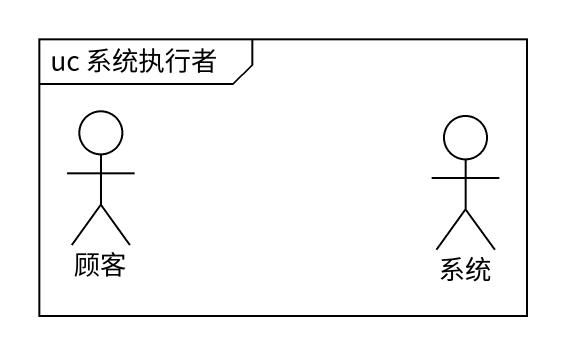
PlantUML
@startuml
mainframe uc 系统执行者
actor 顾客
actor 系统
@enduml
